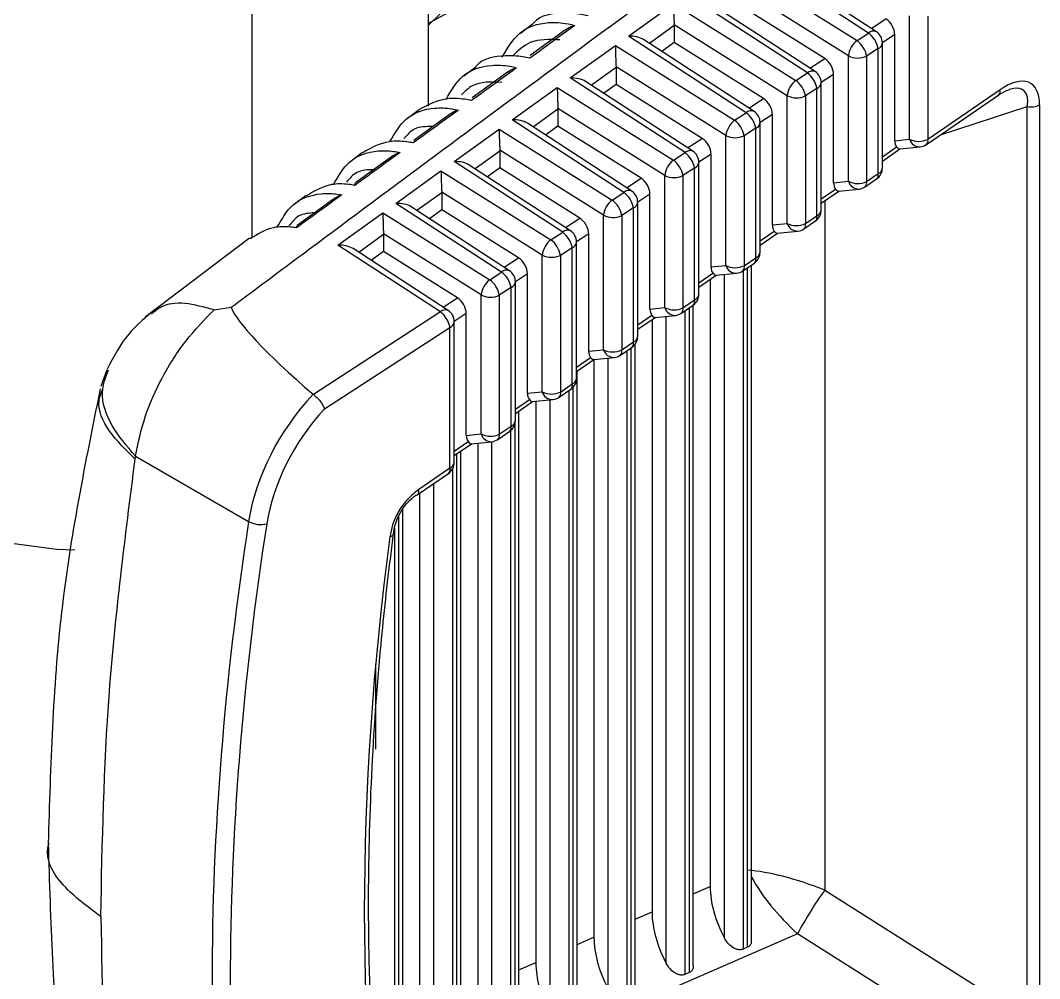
# Model space of a CAD drawing. Extents: x 7 to 135, y 1 to 99.
# Drawn here: x 15.345 to 16.114, y 78.074 to 78.797 of the extents above; entities that cross this region are included whole.
import ezdxf

# ---------------------------------------------------------------- set-up
doc = ezdxf.new("R2010")
doc.units = 0
doc.header["$MEASUREMENT"] = 0
doc.layers.add('OBJECT', color=7, linetype='CONTINUOUS')

msp = doc.modelspace()

# ---------------------------------------------------------------- linework, layer by layer
at = {"layer": 'OBJECT'}
for p, q in [((15.65256, 80.85654), (15.65256, 78.73195)), ((15.51962, 80.7798), (15.51962, 78.63242)), ((15.98478, 78.78709), (15.89137, 78.84782)), ((15.88153, 78.84074), (15.97615, 78.78146)), ((15.99072, 78.78809), (15.90287, 78.84521)), ((15.71045, 78.82597), (15.65601, 78.79606)), ((15.96963, 78.76996), (15.88206, 78.82482)), ((15.93865, 78.75705), (15.84753, 78.8163)), ((15.80369, 78.78477), (15.83769, 78.80922)), ((15.83769, 78.80922), (15.92997, 78.7514)), ((15.94459, 78.75805), (15.85903, 78.81369)), ((15.95174, 78.76783), (15.88208, 78.81148)), ((16.0158, 78.70709), (16.0158, 78.80002)), ((16.0295, 78.79985), (16.0295, 78.70691)), ((15.65256, 78.79456), (15.65601, 78.79606)), ((15.65256, 78.79274), (15.65601, 78.79606)), ((15.7311, 78.79363), (15.7222, 78.7869)), ((15.83824, 78.79271), (15.81959, 78.7793)), ((15.92345, 78.7399), (15.83822, 78.7933)), ((15.83824, 78.79271), (15.83824, 78.77995)), ((15.98679, 78.79065), (15.99792, 78.79789)), ((15.75631, 78.78958), (15.7297, 78.77027)), ((15.89251, 78.72702), (15.80369, 78.78477)), ((15.97615, 78.78146), (15.98478, 78.78709)), ((16.00465, 78.78592), (15.99527, 78.77982)), ((16.00465, 78.70597), (16.00465, 78.78592)), ((15.75985, 78.75325), (15.79385, 78.77769)), ((15.79385, 78.77769), (15.88379, 78.72134)), ((15.89846, 78.72802), (15.81519, 78.78216)), ((15.83824, 78.77995), (15.82891, 78.77324)), ((15.90557, 78.73777), (15.83824, 78.77995)), ((15.99527, 78.68539), (15.99527, 78.7797)), ((15.96963, 78.67533), (15.96963, 78.76996)), ((15.99196, 78.77541), (15.98332, 78.76979)), ((15.98332, 78.76979), (15.98332, 78.67515)), ((15.99196, 78.68109), (15.99196, 78.77541)), ((15.68849, 78.76141), (15.67956, 78.75465)), ((15.7944, 78.76119), (15.77575, 78.74778)), ((15.87727, 78.70984), (15.79438, 78.76177)), ((15.7944, 78.76119), (15.7944, 78.74843)), ((15.94065, 78.76061), (15.95174, 78.76783)), ((15.71254, 78.75771), (15.68576, 78.73826)), ((15.84638, 78.69699), (15.75985, 78.75325)), ((15.92997, 78.7514), (15.93865, 78.75705)), ((15.95847, 78.75586), (15.94914, 78.74979)), ((15.95847, 78.67421), (15.95847, 78.75586)), ((15.71601, 78.72172), (15.75001, 78.74617)), ((15.75001, 78.74617), (15.83762, 78.69128)), ((15.85232, 78.69799), (15.77135, 78.75064)), ((15.7944, 78.74843), (15.78507, 78.74172)), ((15.85939, 78.70771), (15.7944, 78.74843)), ((15.94583, 78.74538), (15.93715, 78.73973)), ((15.94583, 78.64937), (15.94583, 78.74538)), ((15.94914, 78.65366), (15.94914, 78.74967)), ((15.89452, 78.73058), (15.90557, 78.73777)), ((15.92345, 78.64357), (15.92345, 78.7399)), ((15.93715, 78.73973), (15.93715, 78.6434)), ((16.02848, 78.70296), (16.08299, 78.74045)), ((16.08401, 78.7444), (16.0295, 78.70691)), ((16.0829, 78.7404), (16.08299, 78.74045)), ((15.8311, 78.67978), (15.75054, 78.73025)), ((16.03977, 78.71073), (16.10457, 78.73166)), ((16.10457, 78.04419), (16.10457, 78.73166)), ((16.11385, 78.73295), (16.11385, 78.04548)), ((15.64588, 78.72918), (15.63691, 78.7224)), ((15.66878, 78.72581), (15.64183, 78.70621)), ((15.75056, 78.72966), (15.73191, 78.71625)), ((15.75056, 78.72966), (15.75056, 78.7169)), ((15.88379, 78.72134), (15.89251, 78.72702)), ((15.91229, 78.7258), (15.903, 78.71976)), ((15.91229, 78.64246), (15.91229, 78.7258)), ((15.67217, 78.6902), (15.70617, 78.71464)), ((15.70617, 78.71464), (15.79144, 78.66122)), ((15.80025, 78.66695), (15.71601, 78.72172)), ((15.80619, 78.66795), (15.72751, 78.71911)), ((15.75056, 78.7169), (15.74122, 78.71019)), ((15.81321, 78.67765), (15.75056, 78.7169)), ((15.89969, 78.71534), (15.89097, 78.70967)), ((15.89969, 78.61764), (15.89969, 78.71534)), ((15.90301, 78.62193), (15.90301, 78.71964)), ((15.84838, 78.70055), (15.85939, 78.70771)), ((15.87727, 78.61181), (15.87727, 78.70984)), ((15.89097, 78.70967), (15.89097, 78.61164)), ((16.00465, 78.70597), (16.0158, 78.70709)), ((15.99527, 78.69388), (16.00602, 78.70127)), ((15.99527, 78.69063), (16.0085, 78.69972)), ((16.00829, 78.6997), (16.02381, 78.70125)), ((15.60324, 78.69693), (15.59427, 78.69014)), ((15.62502, 78.69387), (15.59789, 78.67413)), ((15.70672, 78.69814), (15.68807, 78.68473)), ((15.78492, 78.64972), (15.7067, 78.69873)), ((15.70672, 78.69814), (15.70672, 78.68538)), ((15.83762, 78.69128), (15.84638, 78.69699)), ((15.86612, 78.69574), (15.85687, 78.68972)), ((15.86612, 78.6107), (15.86612, 78.69574)), ((15.75411, 78.63692), (15.67217, 78.6902)), ((15.76005, 78.63792), (15.68367, 78.68759)), ((15.70672, 78.68538), (15.69738, 78.67867)), ((15.76704, 78.64759), (15.70672, 78.68538)), ((15.85356, 78.68531), (15.84479, 78.67961)), ((15.85356, 78.58591), (15.85356, 78.68531)), ((15.85687, 78.5902), (15.85687, 78.6896)), ((15.62833, 78.65867), (15.66232, 78.68312)), ((15.66232, 78.68312), (15.74526, 78.63116)), ((15.80225, 78.67051), (15.81321, 78.67765)), ((15.8311, 78.58005), (15.8311, 78.67978)), ((15.84479, 78.67961), (15.84479, 78.57988)), ((15.9823, 78.67121), (15.99094, 78.67715)), ((15.98332, 78.67515), (15.99196, 78.68109)), ((15.94914, 78.66215), (15.95985, 78.66951)), ((15.95847, 78.67421), (15.96963, 78.67533)), ((15.96211, 78.66795), (15.97763, 78.6695)), ((15.5606, 78.66469), (15.55162, 78.65789)), ((15.58127, 78.66191), (15.55394, 78.64201)), ((15.66288, 78.66661), (15.64422, 78.6532)), ((15.73874, 78.61966), (15.66286, 78.6672)), ((15.66288, 78.66661), (15.66288, 78.65385)), ((15.79144, 78.66122), (15.80025, 78.66695)), ((15.81994, 78.66568), (15.81074, 78.65969)), ((15.81994, 78.57894), (15.81994, 78.66568)), ((15.94914, 78.6589), (15.96232, 78.66797)), ((15.95187, 78.66078), (15.95187, 78.14077)), ((15.70798, 78.60689), (15.62833, 78.65867)), ((15.71392, 78.60789), (15.63982, 78.65606)), ((15.66288, 78.65385), (15.65354, 78.64714)), ((15.72086, 78.61753), (15.66288, 78.65385)), ((15.80742, 78.65528), (15.79862, 78.64954)), ((15.80742, 78.55418), (15.80742, 78.65528)), ((15.81074, 78.55847), (15.81074, 78.65957)), ((15.58449, 78.62715), (15.61848, 78.65159)), ((15.61848, 78.65159), (15.69909, 78.6011)), ((15.75612, 78.64048), (15.76704, 78.64759)), ((15.78492, 78.5483), (15.78492, 78.64972)), ((15.79862, 78.64954), (15.79862, 78.54812)), ((15.93613, 78.63945), (15.94481, 78.64542)), ((15.93715, 78.6434), (15.94583, 78.64937)), ((15.90301, 78.63042), (15.91367, 78.63775)), ((15.91229, 78.64246), (15.92345, 78.64357)), ((15.91594, 78.63619), (15.93145, 78.63774)), ((15.51797, 78.63244), (15.43915, 78.57283)), ((15.61904, 78.63509), (15.60038, 78.62168)), ((15.69257, 78.5896), (15.61902, 78.63568)), ((15.61904, 78.63509), (15.61904, 78.62233)), ((15.74526, 78.63116), (15.75411, 78.63692)), ((15.77376, 78.63562), (15.7646, 78.62966)), ((15.77376, 78.54718), (15.77376, 78.63562)), ((15.90301, 78.62717), (15.91614, 78.63621)), ((15.66184, 78.57685), (15.58449, 78.62715)), ((15.66778, 78.57785), (15.59598, 78.62454)), ((15.61904, 78.62233), (15.6097, 78.61562)), ((15.67468, 78.58747), (15.61904, 78.62233)), ((15.76129, 78.62524), (15.75244, 78.61948)), ((15.76129, 78.52245), (15.76129, 78.62524)), ((15.7646, 78.52674), (15.7646, 78.62954)), ((15.70998, 78.61045), (15.72086, 78.61753)), ((15.73874, 78.51654), (15.73874, 78.61966)), ((15.75244, 78.61948), (15.75244, 78.51636)), ((15.89097, 78.61164), (15.89969, 78.61764)), ((15.86612, 78.6107), (15.87727, 78.61181)), ((15.88995, 78.60769), (15.89867, 78.61369)), ((15.89022, 78.60787), (15.89022, 78.09617)), ((15.89357, 78.09763), (15.89357, 78.61018)), ((15.89649, 78.10292), (15.89649, 78.61219)), ((15.69909, 78.6011), (15.70798, 78.60689)), ((15.72759, 78.60556), (15.71847, 78.59962)), ((15.71847, 78.49501), (15.71847, 78.5995)), ((15.72759, 78.51542), (15.72759, 78.60556)), ((15.85687, 78.59869), (15.86749, 78.60599)), ((15.85687, 78.59544), (15.86997, 78.60445)), ((15.86537, 78.60129), (15.86537, 78.14335)), ((15.86976, 78.60443), (15.88528, 78.60598)), ((15.87614, 78.1045), (15.87614, 78.60507)), ((15.71516, 78.59521), (15.70626, 78.58942)), ((15.71516, 78.49072), (15.71516, 78.59521)), ((15.66385, 78.58041), (15.67468, 78.58747)), ((15.69257, 78.48478), (15.69257, 78.5896)), ((15.70626, 78.58942), (15.70626, 78.48461)), ((15.84479, 78.57988), (15.85356, 78.58591)), ((15.49115, 78.57834), (15.50405, 78.58028)), ((15.66184, 78.57685), (15.56604, 78.51449)), ((15.81994, 78.57894), (15.8311, 78.58005)), ((15.84377, 78.57593), (15.85254, 78.58196)), ((15.84637, 78.57772), (15.84637, 78.07708)), ((15.84972, 78.07854), (15.84972, 78.58003)), ((15.85265, 78.08383), (15.85265, 78.58204)), ((15.68141, 78.5755), (15.67233, 78.56959)), ((15.67233, 78.46329), (15.67233, 78.56947)), ((15.68141, 78.48367), (15.68141, 78.5755)), ((15.81074, 78.56696), (15.82132, 78.57424)), ((15.81074, 78.56372), (15.82379, 78.57269)), ((15.82153, 78.57114), (15.82153, 78.12426)), ((15.82358, 78.57267), (15.8391, 78.57422)), ((15.83229, 78.08541), (15.83229, 78.57354)), ((15.57449, 78.50364), (15.66902, 78.56518)), ((15.66902, 78.45899), (15.66902, 78.56518)), ((15.79862, 78.54812), (15.80742, 78.55418)), ((15.77376, 78.54718), (15.78492, 78.5483)), ((15.7976, 78.54417), (15.8064, 78.55023)), ((15.80253, 78.54757), (15.80253, 78.05799)), ((15.80588, 78.05945), (15.80588, 78.54987)), ((15.80881, 78.06473), (15.80881, 78.55257)), ((15.7646, 78.53523), (15.77514, 78.54248)), ((15.7646, 78.53199), (15.77761, 78.54094)), ((15.7774, 78.54091), (15.79292, 78.54246)), ((15.77769, 78.54094), (15.77769, 78.10517)), ((15.78845, 78.06632), (15.78845, 78.54202)), ((15.4103, 78.53321), (15.40572, 78.52044)), ((15.76497, 78.04564), (15.76497, 78.53224)), ((15.75244, 78.51636), (15.76129, 78.52245)), ((15.72759, 78.51542), (15.73874, 78.51654)), ((15.75142, 78.51242), (15.76027, 78.5185)), ((15.75869, 78.51742), (15.75869, 78.0389)), ((15.76204, 78.04036), (15.76204, 78.52006)), ((15.56604, 78.51449), (15.56582, 78.51466)), ((15.71847, 78.5035), (15.72896, 78.51072)), ((15.71847, 78.50026), (15.73144, 78.50918)), ((15.73123, 78.50916), (15.74675, 78.51071)), ((15.73385, 78.50942), (15.73385, 78.08607)), ((15.74461, 78.04723), (15.74461, 78.51049)), ((15.72113, 78.02655), (15.72113, 78.50209)), ((15.7182, 78.02126), (15.7182, 78.49273)), ((15.68141, 78.48367), (15.69257, 78.48478)), ((15.70524, 78.48066), (15.71413, 78.48677)), ((15.70626, 78.48461), (15.71516, 78.49072)), ((15.71485, 78.48732), (15.71485, 78.0198)), ((15.67233, 78.47177), (15.68279, 78.47896)), ((15.67233, 78.46853), (15.68526, 78.47742)), ((15.68505, 78.4774), (15.70057, 78.47895)), ((15.69001, 78.47789), (15.69001, 78.06698)), ((15.70077, 78.02813), (15.70077, 78.47897)), ((15.67436, 78.00217), (15.67436, 78.46992)), ((15.67729, 78.00746), (15.67729, 78.47194)), ((15.43165, 78.46583), (15.43196, 78.46799)), ((15.43196, 78.46799), (15.51721, 78.41878)), ((15.64447, 78.43887), (15.668, 78.45505)), ((15.66902, 78.45899), (15.6455, 78.44281)), ((15.67101, 78.45832), (15.67101, 78.00071)), ((15.65693, 78.00904), (15.65693, 78.44743)), ((15.64617, 78.44003), (15.64617, 78.04789)), ((15.63052, 77.98308), (15.63052, 78.42299)), ((15.63345, 77.98836), (15.63345, 78.42816)), ((15.62717, 78.41366), (15.62717, 77.98162)), ((15.61309, 78.24705), (15.61309, 78.31152)), ((15.85265, 78.13781), (15.86537, 78.14335)), ((15.95187, 78.14077), (16.10457, 78.04419)), ((15.80881, 78.11872), (15.82153, 78.12426)), ((15.93126, 78.10781), (15.61681, 77.97087)), ((16.0816, 78.01273), (15.93126, 78.10781)), ((15.76497, 78.09963), (15.77769, 78.10517)), ((15.89357, 78.09763), (15.89022, 78.09617)), ((15.72113, 78.08053), (15.73385, 78.08607)), ((15.84972, 78.07854), (15.84637, 78.07708))]:
    msp.add_line(p, q, dxfattribs=at)
at = {"layer": 'OBJECT', "flags": 128}
for points in [[(14.63574, 78.92799), (14.70665, 78.82936), (14.78314, 78.73797), (14.86407, 78.65519), (14.94822, 78.58227), (15.03431, 78.52031), (15.12105, 78.47023), (15.20714, 78.4328), (15.29128, 78.40857), (15.37221, 78.39791), (15.38621, 78.39745)], [(15.62375, 78.40728), (15.6247, 78.40767), (15.6255, 78.40813), (15.62614, 78.40866), (15.6266, 78.40924), (15.62689, 78.40987), (15.627, 78.41053), (15.62691, 78.41121), (15.62665, 78.4119)]]:
    msp.add_lwpolyline(points, dxfattribs=at)
at = {"layer": 'OBJECT'}
for centre, radius, start, end in [((15.46097, 78.99797), 0.28073, 314.00823, 324.61892), ((15.98847, 78.78332), 0.00527, 64.69665, 134.42623), ((15.97377, 78.77227), 0.01846, 9.80013, 53.37414), ((15.98527, 78.7797), 0.01, 0, 56.96766), ((15.98599, 78.76828), 0.01645, 126.76742, 174.1443), ((15.96513, 78.76665), 0.01846, 9.79914, 53.37703), ((15.99014, 78.78024), 0.00516, 290.68113, 354.00884), ((15.97665, 78.78378), 0.0155, 243.05621, 295.48786), ((15.94234, 78.75329), 0.00527, 64.69111, 134.42598), ((15.92763, 78.74223), 0.01846, 9.80202, 53.37415), ((15.93914, 78.74967), 0.01, 0, 56.96766), ((15.93982, 78.73822), 0.01645, 126.76749, 174.14372), ((15.91896, 78.73659), 0.01846, 9.79918, 53.37752), ((15.944, 78.75021), 0.00516, 290.68867, 354.00226), ((15.93048, 78.75372), 0.0155, 243.05295, 295.49113), ((16.08027, 78.74326), 0.00391, 314.03858, 16.9386), ((16.10716, 78.74708), 0.01563, 260.45351, 295.31425), ((15.8962, 78.72326), 0.00527, 64.69296, 134.42333), ((15.8815, 78.7122), 0.01846, 9.80046, 53.37472), ((15.89301, 78.71964), 0.01, 0, 56.96766), ((15.89364, 78.70816), 0.01645, 126.76836, 174.14336), ((15.87278, 78.70652), 0.01846, 9.79978, 53.3764), ((15.89787, 78.72018), 0.00516, 290.69043, 353.99954), ((15.8843, 78.72366), 0.0155, 243.05295, 295.49113), ((16.02283, 78.72091), 0.0155, 243.05621, 295.48786), ((16.02367, 78.70947), 0.00822, 196.86459, 270.95947), ((16.02576, 78.70577), 0.00391, 314.03794, 16.9384), ((16.02281, 78.7112), 0.01, 275.70072, 304.51809), ((15.85007, 78.69322), 0.00527, 64.70028, 134.41905), ((15.83537, 78.68217), 0.01846, 9.79918, 53.37752), ((15.84687, 78.6896), 0.01, 0, 56.96766), ((15.84746, 78.6781), 0.01645, 126.76047, 174.14709), ((15.8266, 78.67646), 0.01846, 9.79778, 53.37649), ((15.85174, 78.69014), 0.00516, 290.68158, 354.0084), ((15.98527, 78.68539), 0.01, 304.51809, 0), ((15.99028, 78.68582), 0.00501, 289.62162, 355.06836), ((15.83812, 78.6936), 0.0155, 243.05295, 295.49113), ((15.98822, 78.67996), 0.00391, 314.05297, 16.93634), ((15.80394, 78.66319), 0.00527, 64.70096, 134.41758), ((15.97665, 78.68915), 0.0155, 243.05621, 295.48786), ((15.97749, 78.67771), 0.00822, 196.86547, 270.95859), ((15.97664, 78.67945), 0.01, 275.70072, 304.51809), ((15.97959, 78.67402), 0.00391, 314.03794, 16.9384), ((15.80129, 78.64804), 0.01645, 126.76391, 174.14366), ((15.78042, 78.6464), 0.01846, 9.80139, 53.37479), ((15.78923, 78.65214), 0.01846, 9.79986, 53.37584), ((15.80074, 78.65957), 0.01, 0, 56.96766), ((15.8056, 78.66011), 0.00516, 290.68113, 354.00884), ((15.93914, 78.65366), 0.01, 304.51809, 0), ((15.94414, 78.65409), 0.00501, 289.6312, 355.05973), ((15.79195, 78.66354), 0.01551, 243.05538, 295.48673), ((15.94209, 78.64823), 0.00391, 314.03794, 16.9384), ((15.7578, 78.63316), 0.00527, 64.6899, 134.42943), ((15.7546, 78.62954), 0.01, 0, 56.96766), ((15.93048, 78.65739), 0.0155, 243.05295, 295.49113), ((15.93132, 78.64596), 0.00822, 196.86839, 270.95567), ((15.93046, 78.64769), 0.01, 275.70072, 304.51809), ((15.93341, 78.64226), 0.00391, 314.03794, 16.9384), ((15.75511, 78.61798), 0.01645, 126.76398, 174.14307), ((15.73425, 78.61634), 0.01846, 9.80143, 53.37527), ((15.7431, 78.6221), 0.01846, 9.80143, 53.37527), ((15.75946, 78.63008), 0.00517, 290.7323, 353.95767), ((15.74577, 78.63348), 0.0155, 243.05411, 295.48801), ((15.89301, 78.62193), 0.01, 304.51809, 0), ((15.89596, 78.6165), 0.00391, 314.03718, 16.93916), ((15.89801, 78.62236), 0.00502, 289.63148, 355.05849), ((15.71167, 78.60312), 0.00527, 64.69636, 134.42298), ((15.70847, 78.5995), 0.01, 0, 56.96766), ((15.8843, 78.62563), 0.0155, 243.05295, 295.49113), ((15.88514, 78.6142), 0.00822, 196.86754, 270.95414), ((15.88428, 78.61593), 0.01, 275.70072, 304.51809), ((15.88723, 78.6105), 0.00391, 314.05361, 16.93654), ((15.70893, 78.58792), 0.01645, 126.76388, 174.14733), ((15.68807, 78.58628), 0.01846, 9.80143, 53.37527), ((15.69696, 78.59207), 0.01846, 9.80157, 53.37513), ((15.71333, 78.60004), 0.00516, 290.68286, 354.00807), ((15.69959, 78.60342), 0.0155, 243.05621, 295.48786), ((15.84687, 78.5902), 0.01, 304.51809, 0), ((15.84982, 78.58477), 0.00391, 314.03861, 16.93857), ((15.85188, 78.59063), 0.00501, 289.62337, 355.0666), ((15.66557, 78.57286), 0.00546, 66.07133, 133.048), ((15.65083, 78.56204), 0.01846, 9.79918, 53.37752), ((15.66233, 78.56947), 0.01, 0, 56.96766), ((15.83812, 78.59387), 0.0155, 243.05295, 295.49113), ((15.83896, 78.58244), 0.00822, 196.86824, 270.95344), ((15.84105, 78.57874), 0.00391, 314.05364, 16.93651), ((15.6672, 78.57001), 0.00516, 290.68113, 354.00884), ((15.83811, 78.58417), 0.01, 275.70072, 304.51809), ((15.80074, 78.55847), 0.01, 304.51809, 0), ((15.80369, 78.55304), 0.00391, 314.05546, 16.9371), ((15.80574, 78.5589), 0.00501, 289.62162, 355.06836), ((15.79195, 78.56212), 0.01551, 243.05538, 295.48673), ((15.79279, 78.55068), 0.00822, 196.87115, 270.95111), ((15.79488, 78.54698), 0.00391, 314.03861, 16.93857), ((15.79193, 78.55241), 0.01, 275.70072, 304.51809), ((15.7546, 78.52674), 0.01, 304.51809, 0), ((15.75755, 78.52131), 0.00391, 314.03861, 16.93857), ((15.7596, 78.52718), 0.00502, 289.67804, 355.01193), ((15.74577, 78.53036), 0.0155, 243.05411, 295.48801), ((15.74661, 78.51892), 0.00822, 196.87271, 270.94955), ((15.7487, 78.51523), 0.00391, 314.03718, 16.93916), ((15.74575, 78.52066), 0.01, 275.70072, 304.51809), ((15.70847, 78.49501), 0.01, 304.51809, 0), ((15.71347, 78.49545), 0.00501, 289.62343, 355.06751), ((15.69959, 78.4986), 0.0155, 243.05621, 295.48786), ((15.70043, 78.48716), 0.00822, 196.86456, 270.95824), ((15.70253, 78.48347), 0.00391, 314.03794, 16.9384), ((15.71142, 78.48958), 0.00391, 314.03959, 16.9376), ((15.69958, 78.4889), 0.01, 275.70072, 304.51809), ((15.66233, 78.46329), 0.01, 304.51809, 0), ((15.6672, 78.46382), 0.00516, 290.68113, 354.00884), ((15.66528, 78.45786), 0.00391, 314.03858, 16.9386), ((15.64318, 78.4408), 0.00232, 267.68915, 303.738), ((15.64176, 78.44168), 0.00391, 314.03794, 16.9384), ((15.52623, 78.43505), 0.01861, 240.98976, 284.36771), ((16.15906, 77.98826), 0.25727, 143.64517, 152.3098)]:
    msp.add_arc(centre, radius, start, end, dxfattribs=at)
for centre, major_axis, ratio, start_param, end_param in [((15.83818, 78.80184), (-0.00038, 0.01204), 0.026825, 0.909765, 2.358101), ((15.83111, 78.79675), (-0.00502, 0.00868), 0.583023, 3.930752, 4.000853), ((15.9975, 78.78992), (-0.00503, 0.00865), 0.586689, 3.931682, 5.443764), ((15.80418, 78.77739), (0.01403, 0.00033), 0.527029, 0.656435, 1.593412), ((15.79434, 78.77031), (-0.00038, 0.01204), 0.026825, 0.909765, 2.358101), ((15.78727, 78.76523), (-0.00502, 0.00868), 0.583023, 3.930752, 4.000853), ((15.95132, 78.75986), (-0.00503, 0.00865), 0.586689, 3.931682, 5.443764), ((15.76034, 78.74587), (0.01403, 0.00033), 0.527029, 0.656435, 1.593412), ((16.07838, 78.70253), (0.02883, 0.04658), 0.44344, 5.661566, 7.073092), ((15.7505, 78.73879), (-0.00038, 0.01204), 0.026825, 0.909765, 2.358101), ((16.07169, 78.70682), (0.03016, 0.037), 0.376374, 5.707099, 6.809954), ((15.90515, 78.7298), (-0.00503, 0.00865), 0.586689, 3.931682, 5.443764), ((15.74342, 78.7337), (-0.00502, 0.00868), 0.583023, 3.930752, 4.000853), ((15.70666, 78.70726), (-0.00038, 0.01204), 0.026825, 0.909765, 2.358101), ((15.7165, 78.71434), (0.01403, 0.00033), 0.527029, 0.656435, 1.593412), ((15.85897, 78.69973), (-0.00503, 0.00865), 0.586689, 3.931682, 5.443764), ((16.01209, 78.71013), (0.00469, 0.00996), 0.580588, 2.252663, 2.870395), ((16.00495, 78.70942), (-0.00354, 0.00967), 0.277978, 2.464247, 3.212889), ((15.69958, 78.70218), (-0.00502, 0.00868), 0.583023, 3.930752, 4.000853), ((15.67266, 78.68282), (0.01403, 0.00033), 0.527029, 0.656435, 1.593412), ((15.66282, 78.67574), (-0.00038, 0.01204), 0.026825, 0.909765, 2.358101), ((15.81279, 78.66967), (-0.00503, 0.00865), 0.586689, 3.931682, 5.443764), ((15.96592, 78.67838), (0.00469, 0.00996), 0.580588, 2.252663, 2.870395), ((15.95877, 78.67766), (-0.00354, 0.00967), 0.277978, 2.464247, 3.212889), ((15.65574, 78.67065), (-0.00502, 0.00868), 0.583023, 3.930752, 4.000853), ((15.62882, 78.65129), (0.01403, 0.00033), 0.527029, 0.656435, 1.593412), ((15.61897, 78.64421), (-0.00038, 0.01204), 0.026825, 0.909765, 2.358101), ((15.76662, 78.63961), (-0.00503, 0.00865), 0.586689, 3.931682, 5.443764), ((15.91974, 78.64662), (0.00469, 0.00996), 0.580588, 2.252663, 2.870395), ((15.91259, 78.6459), (-0.00354, 0.00967), 0.277978, 2.464247, 3.212889), ((15.6119, 78.63913), (-0.00502, 0.00868), 0.583023, 3.930752, 4.000853), ((15.58498, 78.61977), (0.01403, 0.00033), 0.527029, 0.656435, 1.593412), ((15.72044, 78.60955), (-0.00503, 0.00865), 0.586689, 3.931682, 5.443764), ((15.87356, 78.61486), (0.00469, 0.00996), 0.580588, 2.252663, 2.870395), ((15.86642, 78.61415), (-0.00354, 0.00967), 0.277978, 2.464247, 3.212889), ((15.67426, 78.57949), (-0.00503, 0.00865), 0.586689, 3.931682, 5.443764), ((17.1345, 77.56378), (1.6308, -1.02452), 0.0499, 3.210425, 3.451538), ((15.82739, 78.5831), (0.00469, 0.00996), 0.580588, 2.252663, 2.870395), ((15.82024, 78.58239), (-0.00354, 0.00967), 0.277978, 2.464247, 3.212889), ((15.78121, 78.55134), (0.00469, 0.00996), 0.580588, 2.252663, 2.870395), ((15.77406, 78.55063), (-0.00354, 0.00967), 0.277978, 2.464247, 3.212889), ((15.73503, 78.51959), (0.00469, 0.00996), 0.580588, 2.252663, 2.870395), ((15.6047, 78.44691), (0.06455, 0.10125), 0.604584, 1.264376, 2.200997), ((15.72789, 78.51887), (-0.00354, 0.00967), 0.277978, 2.464247, 3.212889), ((15.61139, 78.44262), (0.05957, 0.09257), 0.606975, 1.282137, 2.203671), ((15.68886, 78.48783), (0.00469, 0.00996), 0.580588, 2.252663, 2.870395), ((15.68171, 78.48711), (-0.00354, 0.00967), 0.277978, 2.464247, 3.212889), ((17.16425, 78.94254), (1.21808, 1.89372), 0.606848, 2.203527, 2.567035), ((17.17094, 78.93825), (1.2131, 1.88504), 0.606975, 2.203671, 2.567179), ((17.22019, 78.96383), (1.17592, 1.82549), 0.606958, 2.231413, 2.540442), ((15.93634, 78.13129), (0.05982, -0.02069), 0.225528, 1.386846, 2.434043), ((15.93634, 78.13129), (-0.04394, 0.04585), 0.320773, 0.858748, 1.783948), ((15.90817, 78.11902), (-0.03018, 0.05215), 0.581784, 0.788082, 1.513013), ((15.86433, 78.09993), (-0.03018, 0.05215), 0.581784, 0.788082, 1.513013), ((15.82049, 78.08084), (-0.03018, 0.05215), 0.581784, 0.788082, 1.513013), ((15.77665, 78.06174), (-0.03018, 0.05215), 0.581784, 0.788082, 1.513013)]:
    msp.add_ellipse(centre, major_axis=major_axis, ratio=ratio, start_param=start_param, end_param=end_param, dxfattribs=at)
for points, knots in [([(15.50405, 78.58028), (15.50799, 78.58322), (15.52771, 78.59792), (15.61059, 78.65962), (15.77023, 78.77826), (15.91564, 78.88419), (15.99715, 78.94358)], [0, 0, 0, 0, 0.024148, 0.120739, 0.507103, 1, 1, 1, 1]), ([(15.77323, 78.8), (15.77144, 78.80043), (15.76507, 78.80198), (15.7505, 78.80259), (15.73696, 78.80081), (15.73156, 78.79401), (15.73118, 78.79354)], [0, 0, 0, 0, 0.1097548, 0.3922278, 0.9574926, 1, 1, 1, 1]), ([(15.70841, 78.76895), (15.71235, 78.77566), (15.72056, 78.78965), (15.73954, 78.79583), (15.75469, 78.79503), (15.76161, 78.79328), (15.76336, 78.79284)], [0, 0, 0, 0, 0.343292, 0.715843, 0.928383, 1, 1, 1, 1]), ([(15.76336, 78.79284), (15.75867, 78.78945), (15.74731, 78.78121), (15.73595, 78.77296), (15.72927, 78.76812)], [0, 0, 0, 0, 0.412464, 1, 1, 1, 1]), ([(15.75628, 78.78962), (15.75761, 78.79049), (15.75973, 78.79188), (15.76231, 78.79261), (15.76331, 78.79284), (15.76336, 78.79284)], [0, 0, 0, 0, 0.6159992, 0.9838487, 1, 1, 1, 1]), ([(15.75197, 78.78194), (15.74403, 78.78231), (15.72971, 78.78297), (15.72037, 78.77373), (15.7162, 78.76961)], [0, 0, 0, 0, 0.5543236, 1, 1, 1, 1]), ([(15.72927, 78.76812), (15.72753, 78.76851), (15.72121, 78.76992), (15.7068, 78.77019), (15.69365, 78.76832), (15.68855, 78.76172), (15.68839, 78.76152)], [0, 0, 0, 0, 0.110958, 0.401224, 0.982182, 1, 1, 1, 1]), ([(15.66614, 78.73711), (15.66992, 78.7436), (15.67795, 78.75739), (15.69642, 78.76345), (15.71115, 78.76287), (15.7177, 78.76135), (15.7194, 78.76096)], [0, 0, 0, 0, 0.34019, 0.722819, 0.927645, 1, 1, 1, 1]), ([(15.7194, 78.76096), (15.71472, 78.75756), (15.70336, 78.74931), (15.692, 78.74106), (15.68532, 78.73621)], [0, 0, 0, 0, 0.412431, 1, 1, 1, 1]), ([(15.71251, 78.75776), (15.7139, 78.75867), (15.71598, 78.76002), (15.71849, 78.76074), (15.71936, 78.76095), (15.7194, 78.76096)], [0, 0, 0, 0, 0.656296, 0.983471, 1, 1, 1, 1]), ([(15.70813, 78.74987), (15.70015, 78.75025), (15.68818, 78.75082), (15.68043, 78.74318), (15.67785, 78.74064)], [0, 0, 0, 0, 0.666703, 1, 1, 1, 1]), ([(15.68532, 78.73621), (15.68362, 78.73655), (15.67738, 78.73779), (15.66277, 78.73842), (15.65254, 78.73298), (15.64577, 78.72937)], [0, 0, 0, 0, 0.1124324, 0.4115119, 1, 1, 1, 1]), ([(16.08299, 78.74045), (16.08548, 78.74201), (16.08865, 78.744), (16.09078, 78.74443), (16.09123, 78.74453)], [0, 0, 0, 0, 0.786394, 1, 1, 1, 1]), ([(15.62383, 78.70519), (15.62747, 78.71149), (15.63534, 78.72511), (15.6533, 78.73106), (15.66762, 78.73069), (15.67378, 78.72939), (15.67545, 78.72904)], [0, 0, 0, 0, 0.3379659, 0.7308311, 0.9269514, 1, 1, 1, 1]), ([(15.67545, 78.72904), (15.67077, 78.72563), (15.6594, 78.71738), (15.64804, 78.70912), (15.64137, 78.70426)], [0, 0, 0, 0, 0.412396, 1, 1, 1, 1]), ([(15.66874, 78.72588), (15.67019, 78.72682), (15.67223, 78.72813), (15.67467, 78.72884), (15.67541, 78.72903), (15.67545, 78.72904)], [0, 0, 0, 0, 0.699485, 0.983056, 1, 1, 1, 1]), ([(15.65614, 78.71662), (15.65125, 78.71661), (15.64244, 78.71658), (15.63688, 78.71042), (15.63441, 78.70769)], [0, 0, 0, 0, 0.556356, 1, 1, 1, 1]), ([(15.64137, 78.70426), (15.6397, 78.70456), (15.63353, 78.70565), (15.61943, 78.70599), (15.60967, 78.70046), (15.60329, 78.69685)], [0, 0, 0, 0, 0.113821, 0.421809, 1, 1, 1, 1]), ([(15.5812, 78.67281), (15.58479, 78.67909), (15.59259, 78.69273), (15.61019, 78.69866), (15.6241, 78.69848), (15.62986, 78.69739), (15.6315, 78.69708)], [0, 0, 0, 0, 0.3418666, 0.7419609, 0.9268827, 1, 1, 1, 1]), ([(15.6315, 78.69708), (15.62681, 78.69368), (15.61545, 78.68541), (15.60409, 78.67714), (15.59741, 78.67228)], [0, 0, 0, 0, 0.412355, 1, 1, 1, 1]), ([(15.62497, 78.69397), (15.62648, 78.69494), (15.62848, 78.69621), (15.63085, 78.69691), (15.63145, 78.69707), (15.6315, 78.69708)], [0, 0, 0, 0, 0.745898, 0.98261, 1, 1, 1, 1]), ([(15.61163, 78.68413), (15.60706, 78.68398), (15.59862, 78.68371), (15.59338, 78.67752), (15.59098, 78.67469)], [0, 0, 0, 0, 0.541972, 1, 1, 1, 1]), ([(15.59741, 78.67228), (15.59579, 78.67253), (15.58968, 78.67348), (15.5761, 78.67353), (15.56679, 78.66794), (15.56082, 78.66435)], [0, 0, 0, 0, 0.115316, 0.432888, 1, 1, 1, 1]), ([(15.59741, 78.67228), (15.59741, 78.6723), (15.59741, 78.67258), (15.59744, 78.67357), (15.59768, 78.67391), (15.59786, 78.67417)], [0, 0, 0, 0, 0.018674, 0.268941, 1, 1, 1, 1]), ([(15.53861, 78.64044), (15.54215, 78.6467), (15.54987, 78.66035), (15.5671, 78.66624), (15.58058, 78.66626), (15.58595, 78.66536), (15.58754, 78.66509)], [0, 0, 0, 0, 0.345743, 0.75369, 0.926755, 1, 1, 1, 1]), ([(15.58754, 78.66509), (15.58286, 78.66168), (15.57149, 78.65341), (15.56013, 78.64513), (15.55345, 78.64026)], [0, 0, 0, 0, 0.412314, 1, 1, 1, 1]), ([(15.5812, 78.66203), (15.58278, 78.66302), (15.58473, 78.66425), (15.58703, 78.66495), (15.5875, 78.66508), (15.58754, 78.66509)], [0, 0, 0, 0, 0.795839, 0.982124, 1, 1, 1, 1]), ([(15.56701, 78.65153), (15.56281, 78.65126), (15.55479, 78.65074), (15.5499, 78.64457), (15.54758, 78.64163)], [0, 0, 0, 0, 0.523936, 1, 1, 1, 1]), ([(15.55345, 78.64026), (15.55187, 78.64047), (15.54583, 78.64127), (15.53277, 78.64105), (15.52392, 78.6354), (15.51836, 78.63185)], [0, 0, 0, 0, 0.116941, 0.444863, 1, 1, 1, 1]), ([(15.55345, 78.64026), (15.55345, 78.64028), (15.55346, 78.6405), (15.55348, 78.64144), (15.55372, 78.64179), (15.55391, 78.64206)], [0, 0, 0, 0, 0.0192703, 0.2229511, 1, 1, 1, 1]), ([(15.43196, 78.46799), (15.43397, 78.47786), (15.438, 78.49759), (15.45155, 78.52775), (15.46932, 78.55599), (15.48387, 78.57089), (15.49115, 78.57834)], [0, 0, 0, 0, 0.25, 0.4999999, 0.7500004, 1, 1, 1, 1]), ([(15.49115, 78.57834), (15.48366, 78.58041), (15.46867, 78.58456), (15.45254, 78.58266), (15.44615, 78.57699), (15.44404, 78.57513)], [0, 0, 0, 0, 0.401192, 0.802384, 1, 1, 1, 1]), ([(15.44332, 78.57599), (15.43751, 78.57097), (15.424, 78.5593), (15.41537, 78.54291), (15.41045, 78.53356)], [0, 0, 0, 0, 0.429714, 1, 1, 1, 1]), ([(15.43196, 78.46799), (15.42541, 78.47563), (15.41184, 78.49145), (15.40458, 78.51528), (15.40947, 78.52776), (15.41161, 78.53323)], [0, 0, 0, 0, 0.344251, 0.712555, 1, 1, 1, 1]), ([(15.40528, 78.51878), (15.39396, 78.46297), (15.37118, 78.35069), (15.36779, 78.23453), (15.36608, 78.17611)], [0, 0, 0, 0, 0.497018, 1, 1, 1, 1]), ([(15.43165, 78.46583), (15.42464, 78.47267), (15.4101, 78.48687), (15.40219, 78.50611), (15.4059, 78.51549), (15.40699, 78.51826)], [0, 0, 0, 0, 0.396562, 0.82216, 1, 1, 1, 1]), ([(15.56604, 78.51449), (15.56682, 78.51389), (15.56837, 78.51271), (15.57068, 78.51021), (15.57267, 78.5075), (15.57386, 78.50531), (15.57434, 78.50408), (15.57447, 78.50368), (15.57449, 78.50364)], [0, 0, 0, 0, 0.21929, 0.438494, 0.659234, 0.882993, 0.985832, 1, 1, 1, 1]), ([(15.40575, 78.12078), (15.40684, 78.17676), (15.40901, 78.28872), (15.4241, 78.40679), (15.43165, 78.46583)], [0, 0, 0, 0, 0.5, 1, 1, 1, 1]), ([(15.6455, 78.44281), (15.64266, 78.44058), (15.63698, 78.43609), (15.63009, 78.42649), (15.62549, 78.41649), (15.62431, 78.41022), (15.62375, 78.40728)], [0, 0, 0, 0, 0.26188, 0.524406, 0.776419, 1, 1, 1, 1]), ([(15.62665, 78.4119), (15.62733, 78.41472), (15.62854, 78.41975), (15.63259, 78.42737), (15.63748, 78.43384), (15.64118, 78.4369), (15.64309, 78.43848)], [0, 0, 0, 0, 0.295336, 0.524718, 0.754461, 1, 1, 1, 1]), ([(15.62665, 78.4119), (15.6259, 78.40613), (15.62215, 78.37727), (15.61173, 78.28175), (15.60719, 78.18846), (15.6076, 78.09786), (15.60962, 78.00805), (15.61938, 77.92832), (15.62665, 77.86892)], [0, 0, 0, 0, 0.029968, 0.149857, 0.5, 0.529967, 0.649857, 1, 1, 1, 1]), ([(15.40575, 78.12078), (15.39572, 78.1282), (15.37489, 78.14361), (15.36311, 78.16466), (15.36652, 78.17537), (15.36673, 78.17605)], [0, 0, 0, 0, 0.465355, 0.96638, 1, 1, 1, 1]), ([(15.36608, 78.17611), (15.36778, 78.11767), (15.37117, 78.00148), (15.39395, 77.88873), (15.40528, 77.83268)], [0, 0, 0, 0, 0.502926, 1, 1, 1, 1]), ([(15.40575, 78.12078), (15.40684, 78.06605), (15.40901, 77.95659), (15.4241, 77.85595), (15.43165, 77.80562)], [0, 0, 0, 0, 0.5, 1, 1, 1, 1]), ([(15.89022, 78.09617), (15.88944, 78.09595), (15.88788, 78.09552), (15.88507, 78.09606), (15.88182, 78.09763), (15.87858, 78.1005), (15.87692, 78.10322), (15.87614, 78.1045)], [0, 0, 0, 0, 0.161024, 0.321391, 0.497913, 0.76301, 1, 1, 1, 1]), ([(15.8964, 78.10292), (15.8964, 78.10232), (15.89642, 78.10078), (15.89548, 78.09881), (15.89418, 78.09801), (15.89357, 78.09763)], [0, 0, 0, 0, 0.250779, 0.645869, 1, 1, 1, 1]), ([(15.84637, 78.07708), (15.8456, 78.07686), (15.84404, 78.07642), (15.84123, 78.07697), (15.83798, 78.07854), (15.83473, 78.08141), (15.83308, 78.08413), (15.83229, 78.08541)], [0, 0, 0, 0, 0.161017, 0.321386, 0.497909, 0.763007, 1, 1, 1, 1]), ([(15.85256, 78.08383), (15.85256, 78.08323), (15.85258, 78.08169), (15.85164, 78.07972), (15.85034, 78.07892), (15.84972, 78.07854)], [0, 0, 0, 0, 0.250766, 0.645853, 1, 1, 1, 1])]:
    msp.add_open_spline(points, degree=3, knots=knots, dxfattribs=at)

doc.saveas('drawing.dxf')
